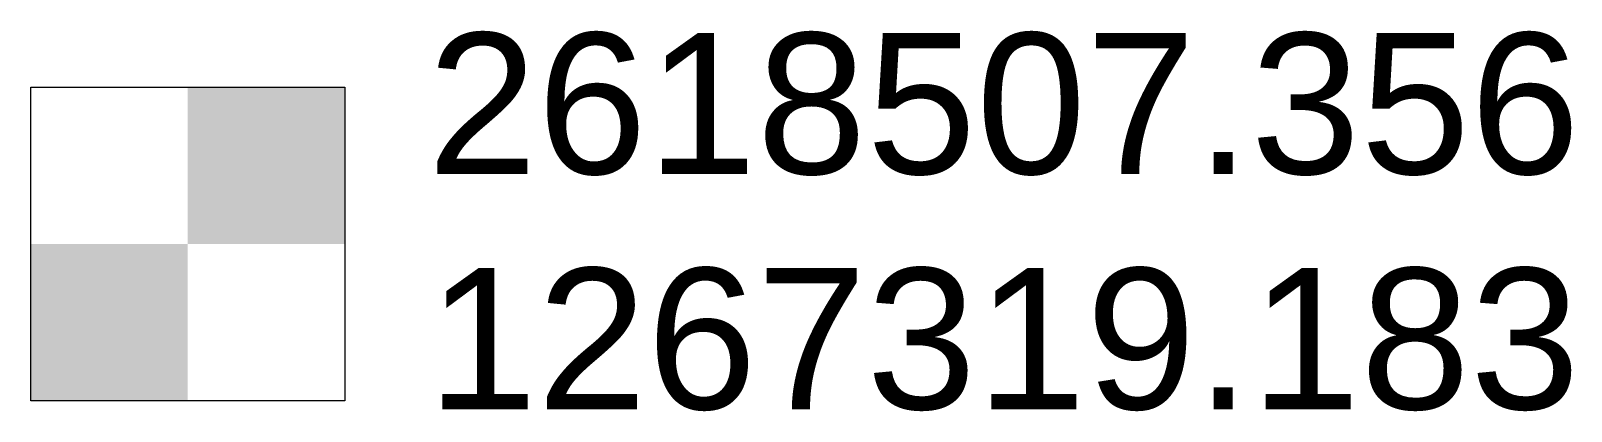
# Model space of a CAD drawing. Extents: x 2610184 to 2620710, y 1263771 to 1270672.
# Drawn here: x 2618257 to 2620710, y 1267052 to 1267659 of the extents above; entities that cross this region are included whole.
import ezdxf

# ---------------------------------------------------------------- set-up
doc = ezdxf.new("R2010")
doc.units = 0
doc.header["$LTSCALE"] = 5
doc.layers.get('0').update_dxf_attribs({"color": 1, "linetype": 'CONTINUOUS'})
doc.layers.add('Referenz Leer', color=7, linetype='CONTINUOUS')
doc.styles.add('HELVETICANEUE_LT_55_ROMAN', font='')
doc.styles.get('HELVETICANEUE_LT_55_ROMAN').set_extended_font_data('HelveticaNeue LT 55 Roman')

# ---------------------------------------------------------------- blocks, each defined once
blk = doc.blocks.new('CDWK_PTTYP5')
at = {"color": 0, "lineweight": -2}
for p, q in [((-0.5, 0.5), (0.5, 0.5)), ((-0.5, -0.5), (-0.5, 0.5)), ((0.5, 0.5), (0.5, -0.5)), ((0.5, -0.5), (-0.5, -0.5))]:
    blk.add_line(p, q, dxfattribs=at)
at = {"color": 0}
for points in [[(0, 0), (0, 0.5), (0.5, 0), (0.5, 0.5)], [(-0.5, -0.5), (-0.5, 0), (0, -0.5), (0, 0)]]:
    blk.add_solid(points, dxfattribs=at)

msp = doc.modelspace()

# ---------------------------------------------------------------- block references
at = {"layer": 'Referenz Leer', "color": 3, "lineweight": 5, "xscale": 500, "yscale": 500}
msp.add_blockref('CDWK_PTTYP5', (2618507.4, 1267319.2), dxfattribs=at)

# ---------------------------------------------------------------- texts
at = {"layer": 'Referenz Leer', "color": 3, "lineweight": 18, "style": 'HELVETICANEUE_LT_55_ROMAN'}
for s, p in [('2618507.356', (2618888.9, 1267430.7)), ('1267319.183', (2618888.9, 1267055.7))]:
    msp.add_text(s, height=225, dxfattribs=at).set_placement(p)

doc.saveas('drawing.dxf')
